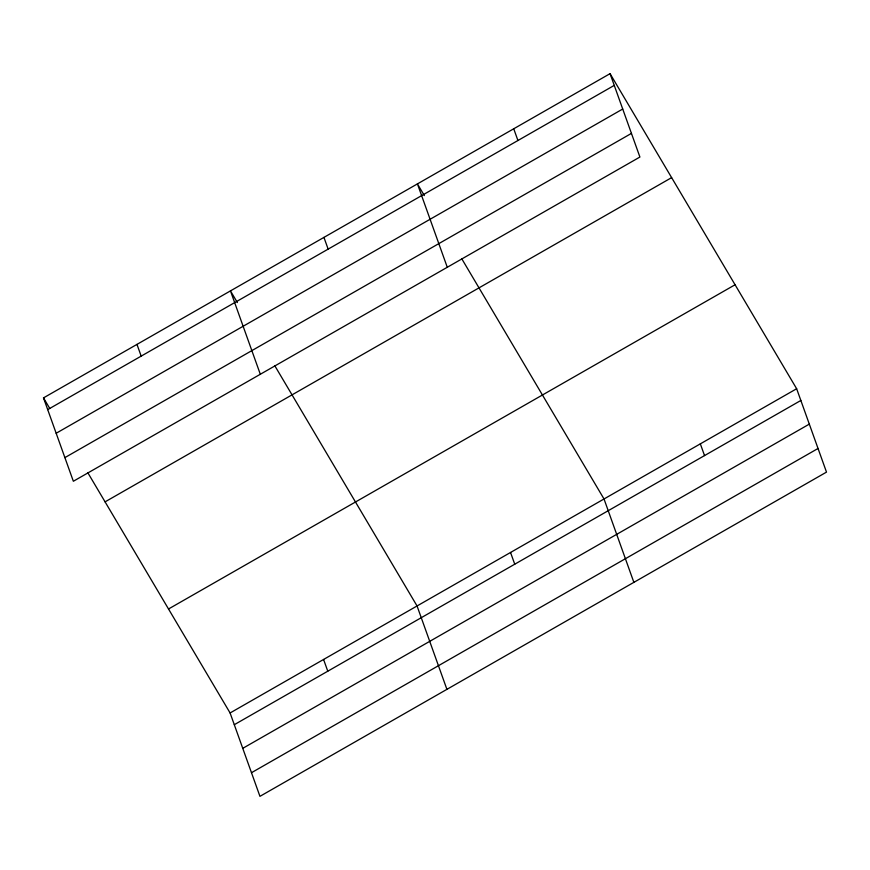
<?xml version="1.0" encoding="UTF-8"?>
<svg xmlns="http://www.w3.org/2000/svg" width="870" height="870" viewBox="0 0 870 870"><rect width="100%" height="100%" fill="white"/><g stroke="black" fill="none" stroke-linecap="round" stroke-linejoin="round"><path stroke-width="1.3" d="M610.055 73.656L639.907 157.035L73.352 481.262L43.5 397.884L610.055 73.656L796.648 388.738L826.5 472.116L259.945 796.344L230.093 712.965L87.783 472.66M47.698 409.618L614.253 85.39M56.169 433.26L622.713 109.033M64.891 457.62L631.435 133.393M105.074 501.859L671.629 177.632M168.519 608.989L735.074 284.762M230.093 712.965L796.648 388.738M234.302 724.699L800.846 400.472M242.763 748.341L809.317 424.114M251.484 772.701L818.039 448.474M424.342 195.576L417.426 183.896L447.278 267.275M461.698 258.662L604.019 498.978L633.871 582.356M237.379 302.575L230.463 290.885L260.315 374.263M274.746 365.661L417.056 605.977L446.908 689.344M43.5 397.884L49.731 408.4M700.339 443.863L704.537 455.597M513.735 128.782L517.933 140.516M510.538 552.472L514.746 564.206M323.944 237.39L328.142 249.124M323.575 659.471L327.783 671.205M136.981 344.389L141.179 356.124"/></g></svg>
